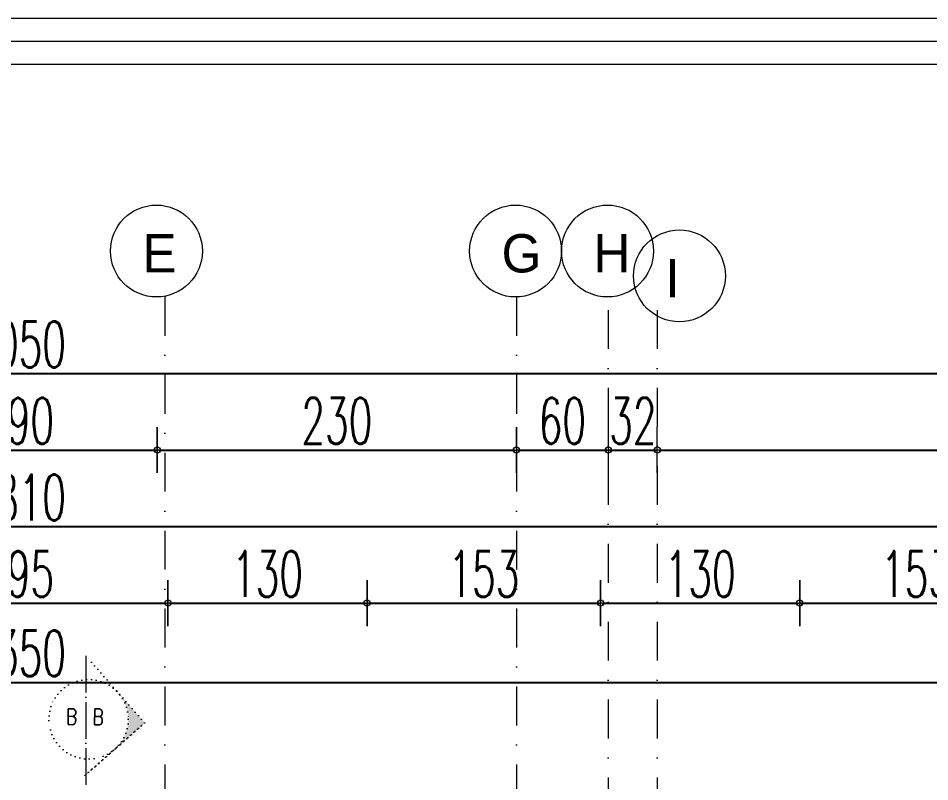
# Model space of a CAD drawing. Header units: millimetres. Extents: x -16104 to 67872, y -88009 to 12107.
# Drawn here: x 15619 to 16215, y -5451 to -4952 of the extents above; entities that cross this region are included whole.
import ezdxf
from ezdxf.enums import TextEntityAlignment as Align

# ---------------------------------------------------------------- set-up
doc = ezdxf.new("R2010")
doc.units = ezdxf.units.MM
for name, pattern in [('ACAD_ISO04W100', [30, 24, -3, 0, -3]), ('ACAD_ISO07W100', [3, 0, -3]), ('DASHDOTX2', [50.8, 25.4, -12.7, 0, -12.7])]:
    doc.linetypes.add(name, pattern=pattern)
doc.layers.get('0').update_dxf_attribs({"color": 241})
for name, color, linetype, lineweight in [('AKS', 1, 'ACAD_ISO07W100', 5), ('akslar', 144, 'Continuous', 20), ('c05', 32, 'Continuous', 13), ('OLCU', 54, 'Continuous', 13)]:
    doc.layers.add(name, color=color, linetype=linetype, lineweight=lineweight)
doc.styles.add('DIM', font='Txttw.shx', dxfattribs={"width": 0.6})
doc.styles.add('DIMENSIONS', font='simplex', dxfattribs={"width": 0.8})
doc.dimstyles.new('50', dxfattribs={"dimscale": 0, "dimtxt": 30, "dimasz": 1, "dimexe": 0, "dimexo": 2, "dimgap": 4, "dimtad": 1, "dimdec": 0, "dimzin": 0, "dimdsep": 46, "dimtxsty": 'DIM', "dimblk1": 'DOT', "dimblk2": 'DOT', "dimsah": 1, "dimcen": 1.5, "dimdle": 3, "dimse1": 1, "dimse2": 1, "dimclrd": 256, "dimclre": 9, "dimclrt": 256, "dimadec": 0, "dimazin": 0, "dimtfac": 0.24, "dimtdec": 0, "dimtix": 1, "dimtmove": 2, "dimatfit": 3, "dimldrblk": 'DOT', "dimfxl": 0, "dimtolj": 1, "dimtzin": 15, "dimarcsym": 0})

# ---------------------------------------------------------------- blocks, each defined once
blk = doc.blocks.new('DOT')
for p, q in [((0, 15), (0, -15)), ((-2, 0), (0, 0)), ((2, 0), (0, 0))]:
    blk.add_line(p, q)
blk.add_circle((0, 0), 2)
blk = doc.blocks.new('*D6199')
at = {"layer": 'Defpoints', "color": 0, "transparency": 16777216}
for p in [(15717.21, -5334.56), (15522.21, -5384.56), (15717.21, -5384.56)]:
    blk.add_point(p, dxfattribs=at)
at = {"layer": 'OLCU', "lineweight": -2, "transparency": 16777216}
blk.add_line((15523.21, -5334.56), (15716.21, -5334.56), dxfattribs=at)
at = {"layer": 'OLCU', "lineweight": -2, "transparency": 16777216, "rotation": 180}
blk.add_blockref('DOT', (15522.21, -5334.56), dxfattribs=at)
at = {"layer": 'OLCU', "lineweight": -2, "transparency": 16777216}
blk.add_blockref('DOT', (15717.21, -5334.56), dxfattribs=at)
at = {"layer": 'OLCU', "transparency": 16777216, "insert": (15619.71, -5315.56), "char_height": 30, "attachment_point": 5, "style": 'DIM'}
blk.add_mtext('\\A1;195', dxfattribs=at)
blk = doc.blocks.new('*D6200')
at = {"layer": 'Defpoints', "color": 0, "transparency": 16777216}
for p in [(15847.21, -5334.56), (15717.21, -5384.56), (15847.21, -5384.56)]:
    blk.add_point(p, dxfattribs=at)
at = {"layer": 'OLCU', "lineweight": -2, "transparency": 16777216}
blk.add_line((15718.21, -5334.56), (15846.21, -5334.56), dxfattribs=at)
at = {"layer": 'OLCU', "lineweight": -2, "transparency": 16777216, "rotation": 180}
blk.add_blockref('DOT', (15717.21, -5334.56), dxfattribs=at)
at = {"layer": 'OLCU', "lineweight": -2, "transparency": 16777216}
blk.add_blockref('DOT', (15847.21, -5334.56), dxfattribs=at)
at = {"layer": 'OLCU', "transparency": 16777216, "insert": (15782.21, -5315.56), "char_height": 30, "attachment_point": 5, "style": 'DIM'}
blk.add_mtext('\\A1;130', dxfattribs=at)
blk = doc.blocks.new('*D6201')
at = {"layer": 'Defpoints', "color": 0, "transparency": 16777216}
for p in [(15999.71, -5334.56), (15847.21, -5384.56), (15999.71, -5384.56)]:
    blk.add_point(p, dxfattribs=at)
at = {"layer": 'OLCU', "lineweight": -2, "transparency": 16777216}
blk.add_line((15848.21, -5334.56), (15998.71, -5334.56), dxfattribs=at)
at = {"layer": 'OLCU', "lineweight": -2, "transparency": 16777216, "rotation": 180}
blk.add_blockref('DOT', (15847.21, -5334.56), dxfattribs=at)
at = {"layer": 'OLCU', "lineweight": -2, "transparency": 16777216}
blk.add_blockref('DOT', (15999.71, -5334.56), dxfattribs=at)
at = {"layer": 'OLCU', "transparency": 16777216, "insert": (15923.46, -5315.56), "char_height": 30, "attachment_point": 5, "style": 'DIM'}
blk.add_mtext('\\A1;153', dxfattribs=at)
blk = doc.blocks.new('*D6204')
at = {"layer": 'Defpoints', "color": 0, "transparency": 16777216}
for p in [(14714.71, -5284.56), (16524.71, -5284.56), (16524.71, -5319.56)]:
    blk.add_point(p, dxfattribs=at)
at = {"layer": 'OLCU', "lineweight": -2, "transparency": 16777216}
blk.add_line((14715.71, -5284.56), (16523.71, -5284.56), dxfattribs=at)
at = {"layer": 'OLCU', "lineweight": -2, "transparency": 16777216, "rotation": 180}
blk.add_blockref('DOT', (14714.71, -5284.56), dxfattribs=at)
at = {"layer": 'OLCU', "lineweight": -2, "transparency": 16777216}
blk.add_blockref('DOT', (16524.71, -5284.56), dxfattribs=at)
at = {"layer": 'OLCU', "transparency": 16777216, "insert": (15619.71, -5265.56), "char_height": 30, "attachment_point": 5, "style": 'DIM'}
blk.add_mtext('\\A1;1810', dxfattribs=at)
blk = doc.blocks.new('*D6209')
at = {"layer": 'Defpoints', "color": 0, "transparency": 16777216}
for p in [(15710.21, -5234.56), (15944.71, -5234.56), (15944.71, -6281.78)]:
    blk.add_point(p, dxfattribs=at)
at = {"layer": 'OLCU', "lineweight": -2, "transparency": 16777216}
blk.add_line((15711.21, -5234.56), (15943.71, -5234.56), dxfattribs=at)
at = {"layer": 'OLCU', "lineweight": -2, "transparency": 16777216, "rotation": 180}
blk.add_blockref('DOT', (15710.21, -5234.56), dxfattribs=at)
at = {"layer": 'OLCU', "lineweight": -2, "transparency": 16777216}
blk.add_blockref('DOT', (15944.71, -5234.56), dxfattribs=at)
at = {"layer": 'OLCU', "transparency": 16777216, "insert": (15827.46, -5215.56), "char_height": 30, "attachment_point": 5, "style": 'DIM'}
blk.add_mtext('\\A1;230', dxfattribs=at)
blk = doc.blocks.new('*D6210')
at = {"layer": 'Defpoints', "color": 0, "transparency": 16777216}
for p in [(16004.71, -5234.56), (16036.71, -5234.56), (16036.71, -6281.78)]:
    blk.add_point(p, dxfattribs=at)
at = {"layer": 'OLCU', "lineweight": -2, "transparency": 16777216}
for p, q in [((16003.71, -5234.56), (16002.71, -5234.56)), ((16004.71, -5234.56), (16036.71, -5234.56)), ((16037.71, -5234.56), (16038.71, -5234.56))]:
    blk.add_line(p, q, dxfattribs=at)
blk.add_blockref('DOT', (16004.71, -5234.56), dxfattribs=at)
at = {"layer": 'OLCU', "lineweight": -2, "transparency": 16777216, "rotation": 180}
blk.add_blockref('DOT', (16036.71, -5234.56), dxfattribs=at)
at = {"layer": 'OLCU', "transparency": 16777216, "insert": (16020.71, -5215.56), "char_height": 30, "attachment_point": 5, "style": 'DIM'}
blk.add_mtext('\\A1;32', dxfattribs=at)
blk = doc.blocks.new('*D6211')
at = {"layer": 'Defpoints', "color": 0, "transparency": 16777216}
for p in [(16036.71, -5234.56), (16474.56, -5234.56), (16474.56, -5234.56)]:
    blk.add_point(p, dxfattribs=at)
at = {"layer": 'OLCU', "lineweight": -2, "transparency": 16777216}
blk.add_line((16037.71, -5234.56), (16473.56, -5234.56), dxfattribs=at)
at = {"layer": 'OLCU', "lineweight": -2, "transparency": 16777216, "rotation": 180}
blk.add_blockref('DOT', (16036.71, -5234.56), dxfattribs=at)
at = {"layer": 'OLCU', "lineweight": -2, "transparency": 16777216}
blk.add_blockref('DOT', (16474.56, -5234.56), dxfattribs=at)
at = {"layer": 'OLCU', "transparency": 16777216, "insert": (16255.64, -5215.56), "char_height": 30, "attachment_point": 5, "style": 'DIM'}
blk.add_mtext('\\A1;438', dxfattribs=at)
blk = doc.blocks.new('*D6214')
at = {"layer": 'Defpoints', "color": 0, "transparency": 16777216}
for p in [(16644.71, -5184.56), (14594.71, -5219.56), (16644.71, -5219.56)]:
    blk.add_point(p, dxfattribs=at)
at = {"layer": 'OLCU', "lineweight": -2, "transparency": 16777216}
blk.add_line((14595.71, -5184.56), (16643.71, -5184.56), dxfattribs=at)
at = {"layer": 'OLCU', "lineweight": -2, "transparency": 16777216, "rotation": 180}
blk.add_blockref('DOT', (14594.71, -5184.56), dxfattribs=at)
at = {"layer": 'OLCU', "lineweight": -2, "transparency": 16777216}
blk.add_blockref('DOT', (16644.71, -5184.56), dxfattribs=at)
at = {"layer": 'OLCU', "transparency": 16777216, "insert": (15619.71, -5165.56), "char_height": 30, "attachment_point": 5, "style": 'DIM'}
blk.add_mtext('\\A1;2050', dxfattribs=at)
blk = doc.blocks.new('*D6269')
at = {"layer": 'Defpoints', "color": 0, "transparency": 16777216}
for p in [(16129.71, -5334.56), (15999.71, -5384.56), (16129.71, -5384.56)]:
    blk.add_point(p, dxfattribs=at)
at = {"layer": 'OLCU', "lineweight": -2, "transparency": 16777216}
blk.add_line((16000.71, -5334.56), (16128.71, -5334.56), dxfattribs=at)
at = {"layer": 'OLCU', "lineweight": -2, "transparency": 16777216, "rotation": 180}
blk.add_blockref('DOT', (15999.71, -5334.56), dxfattribs=at)
at = {"layer": 'OLCU', "lineweight": -2, "transparency": 16777216}
blk.add_blockref('DOT', (16129.71, -5334.56), dxfattribs=at)
at = {"layer": 'OLCU', "transparency": 16777216, "insert": (16064.71, -5315.56), "char_height": 30, "attachment_point": 5, "style": 'DIM'}
blk.add_mtext('\\A1;130', dxfattribs=at)
blk = doc.blocks.new('*D6270')
at = {"layer": 'Defpoints', "color": 0, "transparency": 16777216}
for p in [(16129.71, -5334.56), (16282.21, -5334.56), (16282.21, -5334.56)]:
    blk.add_point(p, dxfattribs=at)
at = {"layer": 'OLCU', "lineweight": -2, "transparency": 16777216}
blk.add_line((16130.71, -5334.56), (16281.21, -5334.56), dxfattribs=at)
at = {"layer": 'OLCU', "lineweight": -2, "transparency": 16777216, "rotation": 180}
blk.add_blockref('DOT', (16129.71, -5334.56), dxfattribs=at)
at = {"layer": 'OLCU', "lineweight": -2, "transparency": 16777216}
blk.add_blockref('DOT', (16282.21, -5334.56), dxfattribs=at)
at = {"layer": 'OLCU', "transparency": 16777216, "insert": (16205.96, -5315.56), "char_height": 30, "attachment_point": 5, "style": 'DIM'}
blk.add_mtext('\\A1;153', dxfattribs=at)
blk = doc.blocks.new('*D6298')
at = {"layer": 'Defpoints', "color": 0, "transparency": 16777216}
for p in [(15529.21, -5234.56), (15710.21, -5234.56), (15710.21, -5234.56)]:
    blk.add_point(p, dxfattribs=at)
at = {"layer": 'OLCU', "lineweight": -2, "transparency": 16777216}
blk.add_line((15530.21, -5234.56), (15709.21, -5234.56), dxfattribs=at)
at = {"layer": 'OLCU', "lineweight": -2, "transparency": 16777216, "rotation": 180}
blk.add_blockref('DOT', (15529.21, -5234.56), dxfattribs=at)
at = {"layer": 'OLCU', "lineweight": -2, "transparency": 16777216}
blk.add_blockref('DOT', (15710.21, -5234.56), dxfattribs=at)
at = {"layer": 'OLCU', "transparency": 16777216, "insert": (15619.71, -5215.56), "char_height": 30, "attachment_point": 5, "style": 'DIM'}
blk.add_mtext('\\A1;190', dxfattribs=at)
blk = doc.blocks.new('*D6299')
at = {"layer": 'Defpoints', "color": 0, "transparency": 16777216}
for p in [(15944.71, -5234.56), (16004.71, -5234.56), (16004.71, -5234.56)]:
    blk.add_point(p, dxfattribs=at)
at = {"layer": 'OLCU', "lineweight": -2, "transparency": 16777216}
blk.add_line((15945.71, -5234.56), (16003.71, -5234.56), dxfattribs=at)
at = {"layer": 'OLCU', "lineweight": -2, "transparency": 16777216, "rotation": 180}
blk.add_blockref('DOT', (15944.71, -5234.56), dxfattribs=at)
at = {"layer": 'OLCU', "lineweight": -2, "transparency": 16777216}
blk.add_blockref('DOT', (16004.71, -5234.56), dxfattribs=at)
at = {"layer": 'OLCU', "transparency": 16777216, "insert": (15974.71, -5215.56), "char_height": 30, "attachment_point": 5, "style": 'DIM'}
blk.add_mtext('\\A1;60', dxfattribs=at)
blk = doc.blocks.new('*D6302')
at = {"layer": 'Defpoints', "color": 0, "transparency": 16777216}
for p in [(14444.71, -5386.38), (16794.71, -5386.38), (16794.71, -5386.38)]:
    blk.add_point(p, dxfattribs=at)
at = {"layer": 'OLCU', "lineweight": -2, "transparency": 16777216}
blk.add_line((14445.71, -5386.38), (16793.71, -5386.38), dxfattribs=at)
at = {"layer": 'OLCU', "lineweight": -2, "transparency": 16777216, "rotation": 180}
blk.add_blockref('DOT', (14444.71, -5386.38), dxfattribs=at)
at = {"layer": 'OLCU', "lineweight": -2, "transparency": 16777216}
blk.add_blockref('DOT', (16794.71, -5386.38), dxfattribs=at)
at = {"layer": 'OLCU', "transparency": 16777216, "insert": (15619.71, -5367.38), "char_height": 30, "attachment_point": 5, "style": 'DIM'}
blk.add_mtext('\\A1;2350', dxfattribs=at)

msp = doc.modelspace()

# ---------------------------------------------------------------- hatches: boundary and pattern name
at = {"layer": 'AKS'}
msp.add_hatch(color=1, dxfattribs=at).paths.add_polyline_path([(15682.55, -5429.87), (15702, -5412.72), (15684.86, -5393.27, -0.198912), (15691.28, -5412.05, -0.198912)])
msp.add_hatch(color=1, dxfattribs=at).paths.add_polyline_path([(15682.55, -5429.87), (15702, -5412.72), (15684.86, -5393.27, -0.198912), (15691.28, -5412.05, -0.198912)])

# ---------------------------------------------------------------- linework, layer by layer
at = {"layer": 'AKS', "color": 1, "linetype": 'ACAD_ISO04W100'}
msp.add_line((15663.68, -5369.07), (15663.68, -7691.51), dxfattribs=at)
at = {"layer": 'AKS', "color": 1, "linetype": 'ACAD_ISO07W100'}
msp.add_line((15702, -5412.72), (15663.68, -5369.07), dxfattribs=at)
at = {"layer": 'AKS', "color": 1}
for p, q in [((15663.1, -5447.01), (15702, -5412.72)), ((15702, -5412.72), (15663.1, -5447.01)), ((15663.1, -5447.01), (15702, -5412.72)), ((15702, -5412.72), (15663.1, -5447.01))]:
    msp.add_line(p, q, dxfattribs=at)
at = {"layer": 'AKS', "linetype": 'ByBlock'}
for centre in [(15709.68, -5104.56), (15944.18, -5104.56), (16004.18, -5104.56), (16051.17, -5120.8)]:
    msp.add_circle(centre, 30, dxfattribs=at)
at = {"layer": 'AKS', "color": 1, "linetype": 'ACAD_ISO07W100'}
msp.add_circle((15665.41, -5410.41), 25.93, dxfattribs=at)
at = {"layer": 'akslar', "linetype": 'DASHDOTX2'}
for p, q in [((15715.21, -5134.56), (15715.21, -7944.06)), ((15944.71, -5134.56), (15944.71, -7944.06)), ((16004.71, -5143.13), (16004.71, -7944.06)), ((16036.71, -5143.13), (16036.71, -7944.06))]:
    msp.add_line(p, q, dxfattribs=at)
at = {"layer": 'c05'}
for points in [[(17435.25, -8120.02), (17435.25, -8330.26), (13905, -8330.26), (13905, -4952.49), (17435.25, -4952.49), (17435.25, -6808.57)], [(17420.25, -8120.02), (17420.25, -8315.26), (13920, -8315.26), (13920, -4967.49), (17420.25, -4967.49), (17420.25, -6808.57)], [(17405.25, -8120.02), (17405.25, -8300.26), (13935, -8300.26), (13935, -4982.49), (17405.25, -4982.49), (17405.25, -6808.57)]]:
    msp.add_lwpolyline(points, dxfattribs=at)

# ---------------------------------------------------------------- texts
at = {"layer": 'AKS', "color": 1, "style": 'DIMENSIONS', "width": 0.8}
for p in [(15654.31, -5408.79), (15671.64, -5408.91)]:
    msp.add_text('B', height=10.37, rotation=359.57786, dxfattribs=at).set_placement(p, align=Align.MIDDLE)
at = {"layer": 'AKS', "char_height": 25, "width": 35.6591, "attachment_point": 1}
for s, insert in [('E', (15700.52, -5093.55)), ('G', (15935.02, -5093.55)), ('H', (15995.02, -5093.55)), ('I', (16042.01, -5109.79))]:
    msp.add_mtext(s, dxfattribs=dict(at, insert=insert))

# ---------------------------------------------------------------- dimensions: what is measured, and where the dimension line sits
at = {"layer": 'OLCU'}
for base, p1, p2, picture, middle in [((16644.71, -5184.56), (14594.71, -5219.56), (16644.71, -5219.56), '*D6214', (15619.71, -5165.56)), ((16004.71, -5234.56), (15944.71, -5234.56), (16004.71, -5234.56), '*D6299', (15974.71, -5215.56)), ((16036.71, -5234.56), (16004.71, -5234.56), (16036.71, -6281.78), '*D6210', (16020.71, -5215.56)), ((16474.56, -5234.56), (16036.71, -5234.56), (16474.56, -5234.56), '*D6211', (16255.64, -5215.56)), ((16524.71, -5284.56), (14714.71, -5284.56), (16524.71, -5319.56), '*D6204', (15619.71, -5265.56)), ((15717.21, -5334.56), (15522.21, -5384.56), (15717.21, -5384.56), '*D6199', (15619.71, -5315.56)), ((15847.21, -5334.56), (15717.21, -5384.56), (15847.21, -5384.56), '*D6200', (15782.21, -5315.56)), ((15999.70643821, -5334.56011155), (15847.20643821, -5384.56011155), (15999.70643821, -5384.56011155), '*D6201', (15923.45643821, -5315.56011155)), ((16129.71, -5334.56), (15999.71, -5384.56), (16129.71, -5384.56), '*D6269', (16064.71, -5315.56)), ((16282.20643821, -5334.56011155), (16129.70643821, -5334.56011155), (16282.20643821, -5334.56011155), '*D6270', (16205.95643821, -5315.56011155)), ((16794.71, -5386.38), (14444.71, -5386.38), (16794.71, -5386.38), '*D6302', (15619.71, -5367.38))]:
    dim = msp.add_linear_dim(base=base, p1=p1, p2=p2, dimstyle='50', override={"dimscale": 1}, dxfattribs=at)
    dim.commit()
    dim.dimension.update_dxf_attribs({"geometry": picture, "text_midpoint": middle})
for base, p1, p2, text, picture, middle in [((15710.21, -5234.56), (15529.21, -5234.56), (15710.21, -5234.56), '190', '*D6298', (15619.71, -5215.56)), ((15944.71, -5234.56), (15710.21, -5234.56), (15944.71, -6281.78), '230', '*D6209', (15827.46, -5215.56))]:
    dim = msp.add_linear_dim(base=base, p1=p1, p2=p2, text=text, dimstyle='50', override={"dimscale": 1}, dxfattribs=at)
    dim.commit()
    dim.dimension.update_dxf_attribs({"geometry": picture, "text_midpoint": middle})

doc.saveas('drawing.dxf')
